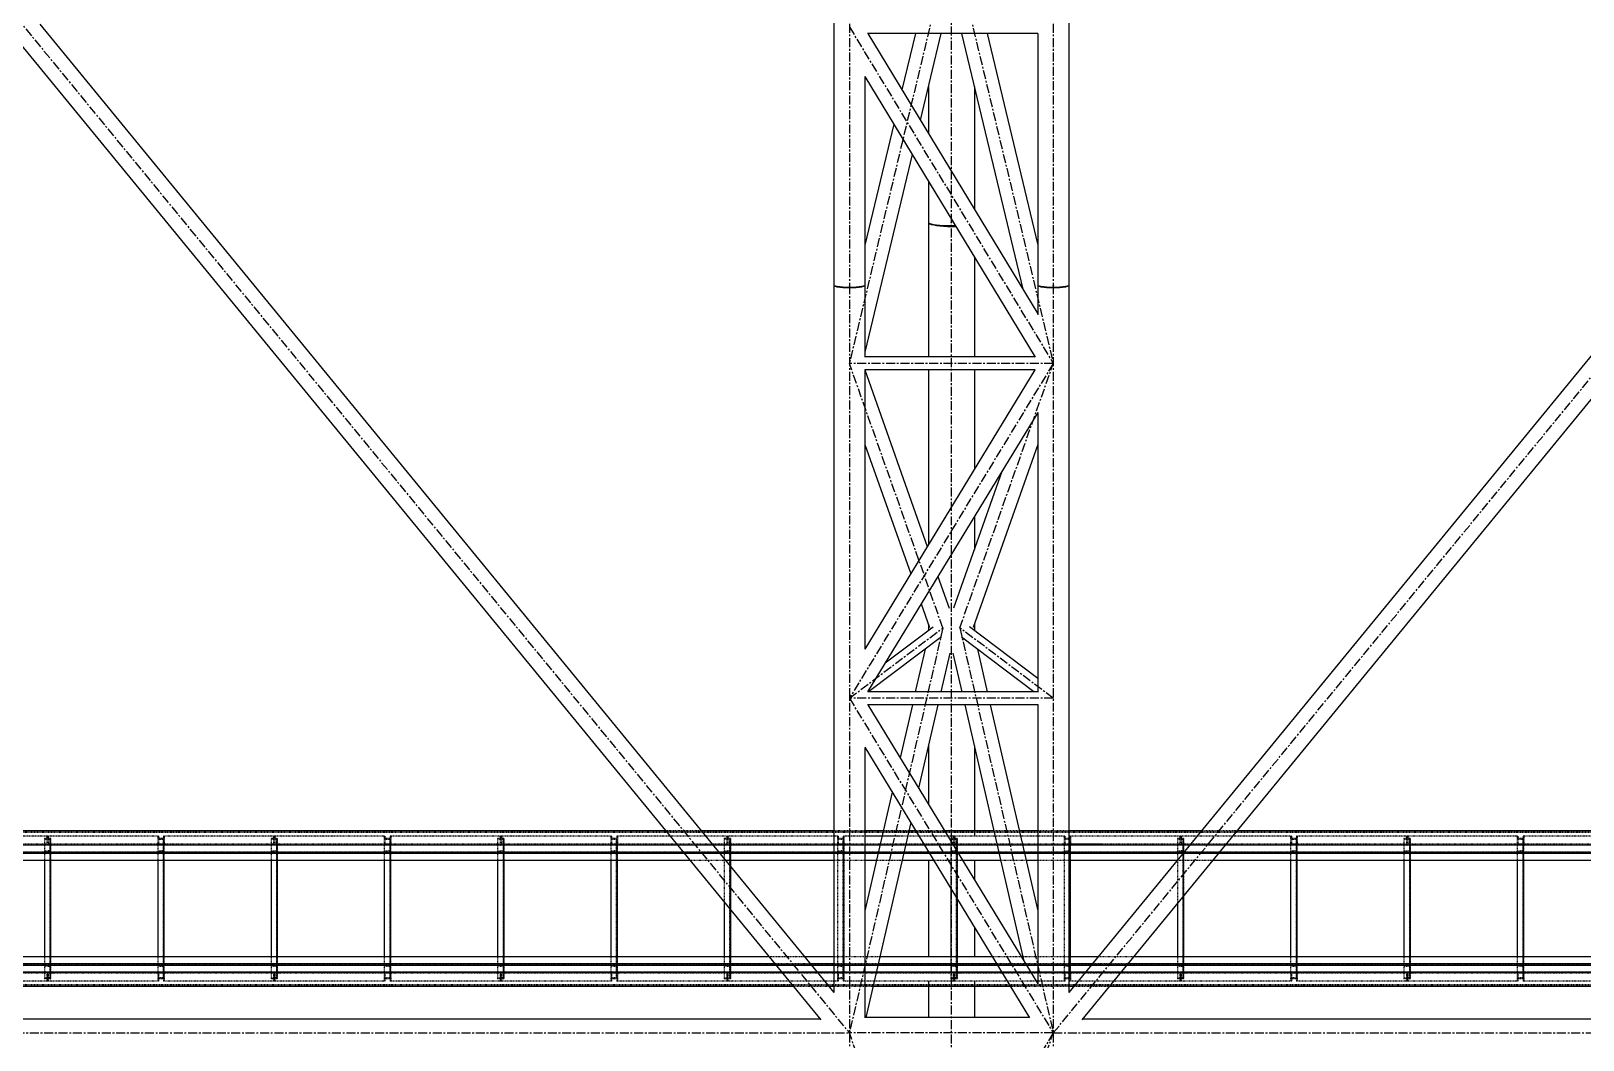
# Model space of a CAD drawing. Header units: millimetres. Extents: x 5143 to 30813, y 232 to 21408.
# Drawn here: x 14363 to 15732, y 4114 to 5005 of the extents above; entities that cross this region are included whole.
import ezdxf

# ---------------------------------------------------------------- set-up
doc = ezdxf.new("R2010")
doc.units = ezdxf.units.MM
doc.header["$LTSCALE"] = 0.25
for name, pattern in [('CENTER', [50.8, 31.75, -6.35, 6.35, -6.35]), ('XKITLINE00', [0]), ('XKITLINE02', [4, 2, -2]), ('XKITLINE03', [6, 3, -1, 1, -1])]:
    doc.linetypes.add(name, pattern=pattern)

msp = doc.modelspace()

# ---------------------------------------------------------------- linework, layer by layer
at = {"color": 8, "linetype": 'CENTER'}
for p, q in [((13625, 5900.3), (15085, 4120.6)), ((15085, 5900.3), (15085, 4780.4)), ((15265, 4120.6), (16725, 5900.3)), ((15265, 5900.3), (15265, 4780.4)), ((15175, 4835.7), (15175, 5727.1)), ((15167.5, 5056.7), (15085, 4711.5)), ((15182.5, 5056.7), (15265, 4711.5)), ((15085, 5008.4), (15265, 4711.5)), ((15175, 3666.9), (15175, 4835.7)), ((15085, 4780.4), (15085, 3598.6)), ((15265, 4780.4), (15265, 3598.6)), ((15167.5, 4478.1), (15085, 4711.5)), ((15265, 4711.5), (15085, 4711.5)), ((15265, 4711.5), (15085, 4416)), ((15182.5, 4478.1), (15265, 4711.5)), ((15167.5, 4478.1), (15085, 4120.6)), ((15085, 4416), (15167.5, 4478.1)), ((15182.5, 4478.1), (15265, 4120.6)), ((15265, 4416), (15182.5, 4478.1)), ((15085, 4416), (15265, 4120.6)), ((15265, 4416), (15085, 4416)), ((13625, 4120.6), (15085, 4120.6)), ((15167.5, 3887.2), (15085, 4120.6)), ((15265, 4120.6), (15085, 3825.1)), ((15265, 4120.6), (15085, 4120.6)), ((15182.5, 3887.2), (15265, 4120.6)), ((15265, 4120.6), (16725, 4120.6))]:
    msp.add_line(p, q, dxfattribs=at)
at = {"color": 8, "linetype": 'XKITLINE00'}
for p, q in [((15071.3, 5854.6), (15071.3, 4780.4)), ((15278.6, 5854.6), (15278.6, 4780.4)), ((14370.4, 5010.9), (15071.3, 4156.4)), ((15251.4, 5002.7), (15101, 5002.7)), ((15101.2, 5002.7), (15251.3, 4755.1)), ((15143.3, 5002.7), (15131.4, 4952.9)), ((15165.8, 5002.7), (15147.6, 4926.2)), ((15184.1, 5002.7), (15238.1, 4776.9)), ((15206.7, 5002.7), (15251.3, 4815.7)), ((15251.3, 5002.7), (15251.3, 4780.4)), ((15979.2, 5010.4), (15278.6, 4156.4)), ((14353.2, 4993.4), (15059.8, 4132.1)), ((15995, 4991.2), (15290.3, 4132.2)), ((15098.6, 4964.8), (15098.6, 4780.4)), ((15098.6, 4964.8), (15248.9, 4717)), ((15154.7, 4956), (15154.7, 4914.5)), ((15195.3, 4956), (15195.3, 4847.5)), ((15124.2, 4922.6), (15098.6, 4815.7)), ((15140.4, 4896), (15098.6, 4721.5)), ((15154.7, 4872.4), (15154.7, 4835.7)), ((15154.7, 4835.7), (15155, 4835.2)), ((15154.7, 4835.7), (15155, 4835.1)), ((15154.7, 4835.7), (15154.7, 4717.2)), ((15155.9, 4834.7), (15155, 4835.2)), ((15155.9, 4834.4), (15155, 4835.1)), ((15157.4, 4834.3), (15155.9, 4834.7)), ((15157.4, 4833.9), (15155.9, 4834.4)), ((15159.4, 4833.9), (15157.4, 4834.3)), ((15159.4, 4833.4), (15157.4, 4833.9)), ((15158.4, 4834), (15157.9, 4834.2)), ((15160.3, 4833.5), (15158.4, 4834)), ((15161.9, 4833.5), (15159.4, 4833.9)), ((15161.9, 4832.9), (15159.4, 4833.4)), ((15162.7, 4833.1), (15160.3, 4833.5)), ((15164.8, 4833.2), (15161.9, 4833.5)), ((15164.8, 4832.6), (15161.9, 4832.9)), ((15165.4, 4832.7), (15162.7, 4833.1)), ((15168.1, 4833), (15164.8, 4833.2)), ((15168.1, 4832.3), (15164.8, 4832.6)), ((15168.5, 4832.5), (15165.4, 4832.7)), ((15171.5, 4832.9), (15168.1, 4833)), ((15171.5, 4832.1), (15168.1, 4832.3)), ((15171.7, 4832.3), (15168.5, 4832.5)), ((15175, 4832.9), (15171.5, 4832.9)), ((15175, 4832.1), (15171.5, 4832.1)), ((15175, 4832.3), (15171.7, 4832.3)), ((15178.5, 4832.9), (15175, 4832.9)), ((15178.3, 4832.3), (15175, 4832.3)), ((15178.5, 4832.1), (15175, 4832.1)), ((15178.9, 4832.4), (15178.3, 4832.3)), ((15178.6, 4832.9), (15178.5, 4832.9)), ((15179.1, 4832.2), (15178.5, 4832.1)), ((15195.3, 4805.4), (15195.3, 4717.2)), ((15071.3, 4780.4), (15071.7, 4780)), ((15071.3, 4780.4), (15071.3, 4156.2)), ((15071.3, 4780.4), (15071.7, 4779.9)), ((15072.7, 4779.6), (15071.7, 4780)), ((15072.7, 4779.4), (15071.7, 4779.9)), ((15074.3, 4779.3), (15072.7, 4779.6)), ((15074.3, 4778.9), (15072.7, 4779.4)), ((15073.2, 4779.4), (15073, 4779.6)), ((15074.8, 4779), (15073.2, 4779.4)), ((15076.5, 4779), (15074.3, 4779.3)), ((15076.5, 4778.5), (15074.3, 4778.9)), ((15076.9, 4778.6), (15074.8, 4779)), ((15079.1, 4778.7), (15076.5, 4779)), ((15079.1, 4778.2), (15076.5, 4778.5)), ((15079.3, 4778.3), (15076.9, 4778.6)), ((15082, 4778.6), (15079.1, 4778.7)), ((15082, 4778.1), (15079.1, 4778.2)), ((15082.1, 4778.2), (15079.3, 4778.3)), ((15085, 4778.5), (15082, 4778.6)), ((15085, 4778), (15082, 4778.1)), ((15085, 4778.1), (15082.1, 4778.2)), ((15088, 4778.6), (15085, 4778.5)), ((15087.9, 4778.2), (15085, 4778.1)), ((15088, 4778.1), (15085, 4778)), ((15090.7, 4778.3), (15087.9, 4778.2)), ((15090.9, 4778.7), (15088, 4778.6)), ((15090.9, 4778.2), (15088, 4778.1)), ((15093.1, 4778.6), (15090.7, 4778.3)), ((15093.5, 4779), (15090.9, 4778.7)), ((15093.5, 4778.5), (15090.9, 4778.2)), ((15095.2, 4779), (15093.1, 4778.6)), ((15095.7, 4779.3), (15093.5, 4779)), ((15095.7, 4778.9), (15093.5, 4778.5)), ((15096.8, 4779.4), (15095.2, 4779)), ((15097.3, 4779.6), (15095.7, 4779.3)), ((15097.3, 4779.4), (15095.7, 4778.9)), ((15097, 4779.6), (15096.8, 4779.4)), ((15098.3, 4780), (15097.3, 4779.6)), ((15098.3, 4779.9), (15097.3, 4779.4)), ((15098.6, 4780.4), (15098.3, 4780)), ((15098.6, 4780.4), (15098.3, 4779.9)), ((15098.6, 4780.4), (15098.6, 4717)), ((15251.3, 4780.4), (15251.7, 4780)), ((15251.3, 4780.4), (15251.3, 4754.5)), ((15251.3, 4780.4), (15251.7, 4779.9)), ((15252.7, 4779.6), (15251.7, 4780)), ((15252.7, 4779.4), (15251.7, 4779.9)), ((15254.3, 4779.3), (15252.7, 4779.6)), ((15254.3, 4778.9), (15252.7, 4779.4)), ((15253.2, 4779.4), (15253, 4779.6)), ((15254.8, 4779), (15253.2, 4779.4)), ((15256.5, 4779), (15254.3, 4779.3)), ((15256.5, 4778.5), (15254.3, 4778.9)), ((15256.9, 4778.6), (15254.8, 4779)), ((15259.1, 4778.7), (15256.5, 4779)), ((15259.1, 4778.3), (15256.5, 4778.5)), ((15259.3, 4778.4), (15256.9, 4778.6)), ((15262, 4778.6), (15259.1, 4778.7)), ((15262, 4778.1), (15259.1, 4778.3)), ((15262.1, 4778.2), (15259.3, 4778.4)), ((15265, 4778.6), (15262, 4778.6)), ((15265, 4778), (15262, 4778.1)), ((15265, 4778.1), (15262.1, 4778.2)), ((15268, 4778.6), (15265, 4778.6)), ((15267.9, 4778.2), (15265, 4778.1)), ((15268, 4778.1), (15265, 4778)), ((15270.7, 4778.4), (15267.9, 4778.2)), ((15270.9, 4778.7), (15268, 4778.6)), ((15270.9, 4778.3), (15268, 4778.1)), ((15273.1, 4778.6), (15270.7, 4778.4)), ((15273.5, 4779), (15270.9, 4778.7)), ((15273.5, 4778.5), (15270.9, 4778.3)), ((15275.2, 4779), (15273.1, 4778.6)), ((15275.7, 4779.3), (15273.5, 4779)), ((15275.7, 4778.9), (15273.5, 4778.5)), ((15276.8, 4779.4), (15275.2, 4779)), ((15277.3, 4779.6), (15275.7, 4779.3)), ((15277.3, 4779.4), (15275.7, 4778.9)), ((15277, 4779.6), (15276.8, 4779.4)), ((15278.3, 4780), (15277.3, 4779.6)), ((15278.3, 4779.9), (15277.3, 4779.4)), ((15278.6, 4780.4), (15278.3, 4780)), ((15278.6, 4780.4), (15278.3, 4779.9)), ((15278.6, 4780.4), (15278.6, 4156.2)), ((15248.8, 4717.2), (15098.6, 4717.2)), ((15249, 4705.8), (15098.5, 4705.8)), ((15098.6, 4705.8), (15098.6, 4459.4)), ((15248.8, 4705.8), (15098.6, 4459.4)), ((15098.6, 4705.7), (15153.8, 4549.8)), ((15154.7, 4705.8), (15154.7, 4551.4)), ((15195.3, 4705.8), (15195.3, 4618)), ((15251.3, 4668.1), (15101.1, 4421.6)), ((15251.3, 4668.1), (15251.3, 4421.5)), ((15098.6, 4640), (15139.1, 4525.7)), ((15251.3, 4640), (15194.2, 4478.4)), ((15219.7, 4616.1), (15177, 4495.5)), ((15195.3, 4576.1), (15195.3, 4547.2)), ((15163.1, 4523.3), (15173, 4495.5)), ((15148.4, 4499.2), (15155.8, 4478.5)), ((15154.7, 4481.5), (15154.7, 4475.6)), ((15195.3, 4481.5), (15195.3, 4475.6)), ((15166.4, 4470.2), (15102, 4421.7)), ((15159, 4478.8), (15116.6, 4446.9)), ((15247.9, 4421.7), (15183.9, 4470)), ((15251.3, 4433.4), (15190.9, 4478.9)), ((15151.9, 4459.3), (15143.2, 4421.7)), ((15173.6, 4455.7), (15165.7, 4421.7)), ((15176.4, 4455.8), (15184.3, 4421.7)), ((15198.1, 4459.3), (15206.7, 4421.7)), ((15251.3, 4421.7), (15101.2, 4421.7)), ((15251.5, 4410.3), (15101, 4410.3)), ((15101.2, 4410.3), (15251.3, 4164)), ((15140.6, 4410.3), (15129.8, 4363.4)), ((15163.1, 4410.3), (15146.1, 4336.7)), ((15186.9, 4410.3), (15239.1, 4184)), ((15209.4, 4410.3), (15251.3, 4228.4)), ((15251.3, 4410.3), (15251.3, 4163.9)), ((15098.6, 4372.7), (15244.1, 4133.9)), ((15098.6, 4372.6), (15098.6, 4134)), ((15154.7, 4374), (15154.7, 4322.6)), ((15195.3, 4374), (15195.3, 4294.3)), ((15122.8, 4333), (15098.6, 4228.4)), ((15139.1, 4306.3), (15099.4, 4134.2)), ((15154.7, 4280.5), (15154.7, 4280.3)), ((15195.3, 4280.5), (15195.3, 4280.3)), ((15154.7, 4272.8), (15154.7, 4187.8)), ((15195.3, 4272.8), (15195.3, 4255.9)), ((15195.3, 4214), (15195.3, 4187.8)), ((15154.7, 4180.3), (15154.7, 4180)), ((15195.3, 4180.3), (15195.3, 4180)), ((15154.7, 4166.3), (15154.7, 4134.2)), ((15195.3, 4166.3), (15195.3, 4134.2)), ((15059.2, 4132.7), (13650.7, 4132.7)), ((15243.9, 4134.2), (15098.6, 4134.2)), ((16699.2, 4132.7), (15290.7, 4132.7))]:
    msp.add_line(p, q, dxfattribs=at)
at = {"color": 3, "linetype": 'XKITLINE02'}
for p, q in [((17635, 4298.1), (13535, 4298.1)), ((17635, 4297.6), (13535, 4297.6)), ((14377.2, 4294.3), (14279.6, 4294.3)), ((14374.5, 4292.3), (14374.5, 4168.3)), ((14374.5, 4292.3), (14374.5, 4272.8)), ((14380, 4292.3), (14374.5, 4292.3)), ((14374.5, 4292.3), (14374.5, 4291.6)), ((14380, 4292.3), (14374.5, 4292.3)), ((14379.3, 4291.2), (14374.5, 4291.6)), ((14376.7, 4294.3), (14376.7, 4287.1)), ((14377.2, 4294.3), (14377.2, 4286.3)), ((14475.1, 4294.3), (14377.2, 4294.3)), ((14377.2, 4294.3), (14377.2, 4286.3)), ((14377.8, 4294.3), (14377.8, 4287.1)), ((14379.3, 4292.3), (14379.3, 4168.3)), ((14379.3, 4291.2), (14379.3, 4281.3)), ((14380, 4292.3), (14380, 4168.3)), ((14380, 4292.3), (14380, 4272.8)), ((14380, 4292.3), (14380, 4280.3)), ((14474.5, 4294.3), (14474.5, 4286.3)), ((14474.5, 4292.3), (14474.5, 4168.3)), ((14474.5, 4292.3), (14474.5, 4272.8)), ((14480, 4292.3), (14474.5, 4292.3)), ((14474.5, 4292.3), (14474.5, 4291.6)), ((14480, 4292.3), (14474.5, 4292.3)), ((14479.3, 4291.2), (14474.5, 4291.6)), ((14475.1, 4294.3), (14475.1, 4287.1)), ((14479.3, 4292.3), (14479.3, 4168.3)), ((14479.3, 4291.2), (14479.3, 4281.3)), ((14577.2, 4294.3), (14479.6, 4294.3)), ((14479.6, 4294.3), (14479.6, 4287.1)), ((14480, 4292.3), (14480, 4168.3)), ((14480, 4292.3), (14480, 4272.8)), ((14480, 4292.3), (14480, 4280.3)), ((14480.2, 4294.3), (14480.2, 4286.3)), ((14574.5, 4292.3), (14574.5, 4168.3)), ((14574.5, 4292.3), (14574.5, 4272.8)), ((14580, 4292.3), (14574.5, 4292.3)), ((14574.5, 4292.3), (14574.5, 4291.6)), ((14580, 4292.3), (14574.5, 4292.3)), ((14579.3, 4291.2), (14574.5, 4291.6)), ((14576.7, 4294.3), (14576.7, 4287.1)), ((14675.1, 4294.3), (14577.2, 4294.3)), ((14577.2, 4294.3), (14577.2, 4286.3)), ((14577.2, 4294.3), (14577.2, 4286.3)), ((14577.8, 4294.3), (14577.8, 4287.1)), ((14579.3, 4292.3), (14579.3, 4168.3)), ((14579.3, 4291.2), (14579.3, 4281.3)), ((14580, 4292.3), (14580, 4168.3)), ((14580, 4292.3), (14580, 4272.8)), ((14580, 4292.3), (14580, 4280.3)), ((14674.5, 4294.3), (14674.5, 4286.3)), ((14674.5, 4292.3), (14674.5, 4168.3)), ((14674.5, 4292.3), (14674.5, 4272.8)), ((14680, 4292.3), (14674.5, 4292.3)), ((14674.5, 4292.3), (14674.5, 4291.6)), ((14680, 4292.3), (14674.5, 4292.3)), ((14679.3, 4291.2), (14674.5, 4291.6)), ((14675.1, 4294.3), (14675.1, 4287.1)), ((14679.3, 4292.3), (14679.3, 4168.3)), ((14679.3, 4291.2), (14679.3, 4281.3)), ((14777.2, 4294.3), (14679.6, 4294.3)), ((14679.6, 4294.3), (14679.6, 4287.1)), ((14680, 4292.3), (14680, 4168.3)), ((14680, 4292.3), (14680, 4272.8)), ((14680, 4292.3), (14680, 4280.3)), ((14680.2, 4294.3), (14680.2, 4286.3)), ((14774.5, 4292.3), (14774.5, 4168.3)), ((14774.5, 4292.3), (14774.5, 4272.8)), ((14780, 4292.3), (14774.5, 4292.3)), ((14774.5, 4292.3), (14774.5, 4291.6)), ((14780, 4292.3), (14774.5, 4292.3)), ((14779.3, 4291.2), (14774.5, 4291.6)), ((14776.7, 4294.3), (14776.7, 4287.1)), ((14875.1, 4294.3), (14777.2, 4294.3)), ((14777.2, 4294.3), (14777.2, 4286.3)), ((14777.2, 4294.3), (14777.2, 4286.3)), ((14777.8, 4294.3), (14777.8, 4287.1)), ((14779.3, 4292.3), (14779.3, 4168.3)), ((14779.3, 4291.2), (14779.3, 4281.3)), ((14780, 4292.3), (14780, 4168.3)), ((14780, 4292.3), (14780, 4272.8)), ((14780, 4292.3), (14780, 4280.3)), ((14874.5, 4294.3), (14874.5, 4286.3)), ((14874.5, 4292.3), (14874.5, 4168.3)), ((14874.5, 4292.3), (14874.5, 4272.8)), ((14880, 4292.3), (14874.5, 4292.3)), ((14874.5, 4292.3), (14874.5, 4291.6)), ((14880, 4292.3), (14874.5, 4292.3)), ((14879.3, 4291.2), (14874.5, 4291.6)), ((14875.1, 4294.3), (14875.1, 4287.1)), ((14879.3, 4292.3), (14879.3, 4168.3)), ((14879.3, 4291.2), (14879.3, 4281.3)), ((14958.2, 4294.3), (14879.6, 4294.3)), ((14879.6, 4294.3), (14879.6, 4287.1)), ((14880, 4292.3), (14880, 4168.3)), ((14880, 4292.3), (14880, 4272.8)), ((14880, 4292.3), (14880, 4280.3)), ((14880.2, 4294.3), (14880.2, 4286.3)), ((14954.4, 4299), (14922.9, 4299)), ((14977.2, 4294.3), (14958.2, 4294.3)), ((14974.5, 4292.3), (14974.5, 4291.6)), ((14980, 4292.3), (14974.5, 4292.3)), ((14974.5, 4292.3), (14974.5, 4168.3)), ((14974.5, 4292.3), (14974.5, 4236.1)), ((14980, 4292.3), (14974.5, 4292.3)), ((14979.3, 4291.2), (14974.5, 4291.6)), ((14976.7, 4294.3), (14976.7, 4287.1)), ((15075.1, 4294.3), (14977.2, 4294.3)), ((14977.2, 4294.3), (14977.2, 4286.3)), ((14977.2, 4294.3), (14977.2, 4286.3)), ((14977.8, 4294.3), (14977.8, 4287.1)), ((14979.3, 4292.3), (14979.3, 4168.3)), ((14979.3, 4291.2), (14979.3, 4281.3)), ((14980, 4292.3), (14980, 4280.3)), ((14980, 4292.3), (14980, 4168.3)), ((14980, 4292.3), (14980, 4272.8)), ((15098.6, 4299), (15071.3, 4299)), ((15074.5, 4294.3), (15074.5, 4286.3)), ((15074.5, 4292.3), (15074.5, 4291.6)), ((15080, 4292.3), (15074.5, 4292.3)), ((15074.5, 4292.3), (15074.5, 4168.3)), ((15080, 4292.3), (15074.5, 4292.3)), ((15079.3, 4291.2), (15074.5, 4291.6)), ((15075.1, 4294.3), (15075.1, 4287.1)), ((15079.3, 4292.3), (15079.3, 4168.3)), ((15079.3, 4291.2), (15079.3, 4281.3)), ((15129.8, 4294.3), (15079.6, 4294.3)), ((15079.6, 4294.3), (15079.6, 4287.1)), ((15080, 4292.3), (15080, 4280.3)), ((15080, 4292.3), (15080, 4168.3)), ((15080.2, 4294.3), (15080.2, 4286.3)), ((15177.2, 4294.3), (15098.6, 4294.3)), ((15137.4, 4299), (15114.9, 4299)), ((15169.1, 4299), (15143.5, 4299)), ((15174.5, 4292.3), (15174.5, 4291.6)), ((15180, 4292.3), (15174.5, 4292.3)), ((15174.5, 4292.3), (15174.5, 4168.3)), ((15174.5, 4292.3), (15174.5, 4248.2)), ((15180, 4292.3), (15174.5, 4292.3)), ((15179.3, 4291.2), (15174.5, 4291.6)), ((15176.7, 4294.3), (15176.7, 4287.1)), ((15275.1, 4294.3), (15177.2, 4294.3)), ((15177.2, 4294.3), (15177.2, 4286.3)), ((15177.2, 4294.3), (15177.2, 4286.3)), ((15177.8, 4294.3), (15177.8, 4287.1)), ((15179.3, 4292.3), (15179.3, 4168.3)), ((15179.3, 4291.2), (15179.3, 4281.3)), ((15180, 4292.3), (15180, 4280.3)), ((15180, 4292.3), (15180, 4168.3)), ((15180, 4292.3), (15180, 4239.1)), ((15235.1, 4299), (15212.6, 4299)), ((15278.6, 4299), (15251.3, 4299)), ((15274.5, 4294.3), (15274.5, 4286.3)), ((15274.5, 4292.3), (15274.5, 4168.3)), ((15280, 4292.3), (15274.5, 4292.3)), ((15274.5, 4292.3), (15274.5, 4291.6)), ((15280, 4292.3), (15274.5, 4292.3)), ((15279.3, 4291.2), (15274.5, 4291.6)), ((15275.1, 4294.3), (15275.1, 4287.1)), ((15279.3, 4292.3), (15279.3, 4168.3)), ((15279.3, 4291.2), (15279.3, 4281.3)), ((15377.2, 4294.3), (15279.6, 4294.3)), ((15279.6, 4294.3), (15279.6, 4287.1)), ((15280, 4292.3), (15280, 4168.3)), ((15280, 4292.3), (15280, 4272.8)), ((15280, 4292.3), (15280, 4280.3)), ((15280.2, 4294.3), (15280.2, 4286.3)), ((15374.5, 4292.3), (15374.5, 4168.3)), ((15374.5, 4292.3), (15374.5, 4234.8)), ((15380, 4292.3), (15374.5, 4292.3)), ((15374.5, 4292.3), (15374.5, 4291.6)), ((15380, 4292.3), (15374.5, 4292.3)), ((15379.3, 4291.2), (15374.5, 4291.6)), ((15376.7, 4294.3), (15376.7, 4287.1)), ((15391.9, 4294.3), (15377.2, 4294.3)), ((15377.2, 4294.3), (15377.2, 4286.3)), ((15377.2, 4294.3), (15377.2, 4286.3)), ((15377.8, 4294.3), (15377.8, 4287.1)), ((15379.3, 4292.3), (15379.3, 4168.3)), ((15379.3, 4291.2), (15379.3, 4281.3)), ((15380, 4292.3), (15380, 4168.3)), ((15380, 4292.3), (15380, 4241.5)), ((15380, 4292.3), (15380, 4280.3)), ((15475.1, 4294.3), (15391.9, 4294.3)), ((15427.1, 4299), (15395.6, 4299)), ((15474.5, 4294.3), (15474.5, 4286.3)), ((15474.5, 4292.3), (15474.5, 4168.3)), ((15474.5, 4292.3), (15474.5, 4272.8)), ((15480, 4292.3), (15474.5, 4292.3)), ((15474.5, 4292.3), (15474.5, 4291.6)), ((15480, 4292.3), (15474.5, 4292.3)), ((15479.3, 4291.2), (15474.5, 4291.6)), ((15475.1, 4294.3), (15475.1, 4287.1)), ((15479.3, 4292.3), (15479.3, 4168.3)), ((15479.3, 4291.2), (15479.3, 4281.3)), ((15577.2, 4294.3), (15479.6, 4294.3)), ((15479.6, 4294.3), (15479.6, 4287.1)), ((15480, 4292.3), (15480, 4168.3)), ((15480, 4292.3), (15480, 4272.8)), ((15480, 4292.3), (15480, 4280.3)), ((15480.2, 4294.3), (15480.2, 4286.3)), ((15574.5, 4292.3), (15574.5, 4168.3)), ((15574.5, 4292.3), (15574.5, 4272.8)), ((15580, 4292.3), (15574.5, 4292.3)), ((15574.5, 4292.3), (15574.5, 4291.6)), ((15580, 4292.3), (15574.5, 4292.3)), ((15579.3, 4291.2), (15574.5, 4291.6)), ((15576.7, 4294.3), (15576.7, 4287.1)), ((15675.1, 4294.3), (15577.2, 4294.3)), ((15577.2, 4294.3), (15577.2, 4286.3)), ((15577.2, 4294.3), (15577.2, 4286.3)), ((15577.8, 4294.3), (15577.8, 4287.1)), ((15579.3, 4292.3), (15579.3, 4168.3)), ((15579.3, 4291.2), (15579.3, 4281.3)), ((15580, 4292.3), (15580, 4168.3)), ((15580, 4292.3), (15580, 4272.8)), ((15580, 4292.3), (15580, 4280.3)), ((15674.5, 4294.3), (15674.5, 4286.3)), ((15674.5, 4292.3), (15674.5, 4168.3)), ((15674.5, 4292.3), (15674.5, 4272.8)), ((15680, 4292.3), (15674.5, 4292.3)), ((15674.5, 4292.3), (15674.5, 4291.6)), ((15680, 4292.3), (15674.5, 4292.3)), ((15679.3, 4291.2), (15674.5, 4291.6)), ((15675.1, 4294.3), (15675.1, 4287.1)), ((15679.3, 4292.3), (15679.3, 4168.3)), ((15679.3, 4291.2), (15679.3, 4281.3)), ((15777.2, 4294.3), (15679.6, 4294.3)), ((15679.6, 4294.3), (15679.6, 4287.1)), ((15680, 4292.3), (15680, 4168.3)), ((15680, 4292.3), (15680, 4272.8)), ((15680, 4292.3), (15680, 4280.3)), ((15680.2, 4294.3), (15680.2, 4286.3)), ((17635, 4280.3), (13535, 4280.3)), ((17635, 4280.3), (13535, 4280.3)), ((17635, 4279.8), (13535, 4279.8)), ((17635, 4279.4), (13535, 4279.4)), ((17635, 4279), (13535, 4279)), ((14376.7, 4287.1), (14274.3, 4287.1)), ((14377.2, 4286.3), (14274.3, 4286.3)), ((14371.4, 4287.1), (14371.4, 4286.3)), ((14379.3, 4281.3), (14374.5, 4281)), ((14374.5, 4281), (14374.5, 4280.3)), ((14380, 4280.3), (14374.5, 4280.3)), ((14480.3, 4286.3), (14377.2, 4286.3)), ((14380, 4286.3), (14377.2, 4286.3)), ((14480.3, 4287.1), (14377.8, 4287.1)), ((14383, 4287.1), (14383, 4286.3)), ((14576.7, 4287.1), (14474.3, 4287.1)), ((14480.2, 4287.1), (14474.3, 4287.1)), ((14474.3, 4287.1), (14474.3, 4286.3)), ((14577.2, 4286.3), (14474.3, 4286.3)), ((14479.3, 4281.3), (14474.5, 4281)), ((14474.5, 4281), (14474.5, 4280.3)), ((14480, 4280.3), (14474.5, 4280.3)), ((14480.3, 4287.1), (14480.3, 4286.3)), ((14571.4, 4287.1), (14571.4, 4286.3)), ((14579.3, 4281.3), (14574.5, 4281)), ((14574.5, 4281), (14574.5, 4280.3)), ((14580, 4280.3), (14574.5, 4280.3)), ((14680.3, 4286.3), (14577.2, 4286.3)), ((14580, 4286.3), (14577.2, 4286.3)), ((14680.3, 4287.1), (14577.8, 4287.1)), ((14583, 4287.1), (14583, 4286.3)), ((14776.7, 4287.1), (14674.3, 4287.1)), ((14680.2, 4287.1), (14674.3, 4287.1)), ((14674.3, 4287.1), (14674.3, 4286.3)), ((14777.2, 4286.3), (14674.3, 4286.3)), ((14679.3, 4281.3), (14674.5, 4281)), ((14674.5, 4281), (14674.5, 4280.3)), ((14680, 4280.3), (14674.5, 4280.3)), ((14680.3, 4287.1), (14680.3, 4286.3)), ((14771.4, 4287.1), (14771.4, 4286.3)), ((14779.3, 4281.3), (14774.5, 4281)), ((14774.5, 4281), (14774.5, 4280.3)), ((14780, 4280.3), (14774.5, 4280.3)), ((14880.3, 4286.3), (14777.2, 4286.3)), ((14780, 4286.3), (14777.2, 4286.3)), ((14880.3, 4287.1), (14777.8, 4287.1)), ((14783, 4287.1), (14783, 4286.3)), ((14964.2, 4287.1), (14874.3, 4287.1)), ((14874.3, 4287.1), (14874.3, 4286.3)), ((14964.8, 4286.3), (14874.3, 4286.3)), ((14879.3, 4281.3), (14874.5, 4281)), ((14874.5, 4281), (14874.5, 4280.3)), ((14880, 4280.3), (14874.5, 4280.3)), ((14880.3, 4287.1), (14880.3, 4286.3)), ((14970.8, 4279), (14939.3, 4279)), ((14976.7, 4287.1), (14964.2, 4287.1)), ((14977.2, 4286.3), (14964.6, 4286.3)), ((14971.4, 4287.1), (14971.4, 4286.3)), ((14979.3, 4281.3), (14974.5, 4281)), ((14974.5, 4281), (14974.5, 4280.3)), ((14980, 4280.3), (14974.5, 4280.3)), ((15080.3, 4286.3), (14977.2, 4286.3)), ((15074.3, 4286.3), (14977.2, 4286.3)), ((15080.3, 4287.1), (14977.8, 4287.1)), ((14983, 4287.1), (14983, 4286.3)), ((15098.6, 4279), (15071.3, 4279)), ((15130.9, 4287.1), (15074.3, 4287.1)), ((15074.3, 4287.1), (15074.3, 4286.3)), ((15134.5, 4286.3), (15074.3, 4286.3)), ((15079.3, 4281.3), (15074.5, 4281)), ((15074.5, 4281), (15074.5, 4280.3)), ((15080, 4280.3), (15074.5, 4280.3)), ((15080.3, 4287.1), (15080.3, 4286.3)), ((15132.8, 4279), (15110.3, 4279)), ((15176.7, 4287.1), (15129.6, 4287.1)), ((15177.2, 4286.3), (15130.9, 4286.3)), ((15181.3, 4279), (15155.7, 4279)), ((15171.4, 4287.1), (15171.4, 4286.3)), ((15179.3, 4281.3), (15174.5, 4281)), ((15174.5, 4281), (15174.5, 4280.3)), ((15180, 4280.3), (15174.5, 4280.3)), ((15280.3, 4286.3), (15177.2, 4286.3)), ((15273.5, 4286.3), (15177.2, 4286.3)), ((15280.3, 4287.1), (15177.8, 4287.1)), ((15183, 4287.1), (15183, 4286.3)), ((15239.7, 4279), (15217.2, 4279)), ((15278.6, 4279), (15251.3, 4279)), ((15308.4, 4287.1), (15274.3, 4287.1)), ((15274.3, 4287.1), (15274.3, 4286.3)), ((15377.2, 4286.3), (15274.3, 4286.3)), ((15279.3, 4281.3), (15274.5, 4281)), ((15274.5, 4281), (15274.5, 4280.3)), ((15280, 4280.3), (15274.5, 4280.3)), ((15376.7, 4287.1), (15278.6, 4287.1)), ((15280.3, 4287.1), (15280.3, 4286.3)), ((15371.4, 4287.1), (15371.4, 4286.3)), ((15379.3, 4281.3), (15374.5, 4281)), ((15374.5, 4281), (15374.5, 4280.3)), ((15380, 4280.3), (15374.5, 4280.3)), ((15480.3, 4286.3), (15377.2, 4286.3)), ((15385.4, 4286.3), (15377.2, 4286.3)), ((15386, 4287.1), (15377.8, 4287.1)), ((15410.7, 4279), (15379.2, 4279)), ((15383, 4287.1), (15383, 4286.3)), ((15480.3, 4287.1), (15386, 4287.1)), ((15576.7, 4287.1), (15474.3, 4287.1)), ((15480.2, 4287.1), (15474.3, 4287.1)), ((15474.3, 4287.1), (15474.3, 4286.3)), ((15577.2, 4286.3), (15474.3, 4286.3)), ((15479.3, 4281.3), (15474.5, 4281)), ((15474.5, 4281), (15474.5, 4280.3)), ((15480, 4280.3), (15474.5, 4280.3)), ((15480.3, 4287.1), (15480.3, 4286.3)), ((15571.4, 4287.1), (15571.4, 4286.3)), ((15579.3, 4281.3), (15574.5, 4281)), ((15574.5, 4281), (15574.5, 4280.3)), ((15580, 4280.3), (15574.5, 4280.3)), ((15680.3, 4286.3), (15577.2, 4286.3)), ((15580, 4286.3), (15577.2, 4286.3)), ((15680.3, 4287.1), (15577.8, 4287.1)), ((15583, 4287.1), (15583, 4286.3)), ((15776.7, 4287.1), (15674.3, 4287.1)), ((15680.2, 4287.1), (15674.3, 4287.1)), ((15674.3, 4287.1), (15674.3, 4286.3)), ((15777.2, 4286.3), (15674.3, 4286.3)), ((15679.3, 4281.3), (15674.5, 4281)), ((15674.5, 4281), (15674.5, 4280.3)), ((15680, 4280.3), (15674.5, 4280.3)), ((15680.3, 4287.1), (15680.3, 4286.3)), ((14975.9, 4272.8), (14944.4, 4272.8)), ((14980, 4267.8), (14980, 4229.4)), ((15098.6, 4272.8), (15071.3, 4272.8)), ((15131.4, 4272.8), (15108.9, 4272.8)), ((15185, 4272.8), (15159.5, 4272.8)), ((15241.1, 4272.8), (15218.6, 4272.8)), ((15278.6, 4272.8), (15251.3, 4272.8)), ((15405.6, 4272.8), (15374.1, 4272.8)), ((17635, 4181.1), (13535, 4181.1)), ((17635, 4180.7), (13535, 4180.7)), ((17635, 4180.3), (13535, 4180.3)), ((17635, 4180.2), (13535, 4180.2)), ((14374.5, 4180.3), (14374.5, 4179.6)), ((14380, 4180.3), (14374.5, 4180.3)), ((14379.3, 4179.2), (14374.5, 4179.6)), ((14379.3, 4179.2), (14379.3, 4169.3)), ((14380, 4180.3), (14380, 4168.3)), ((14474.5, 4180.3), (14474.5, 4179.6)), ((14480, 4180.3), (14474.5, 4180.3)), ((14479.3, 4179.2), (14474.5, 4179.6)), ((14479.3, 4179.2), (14479.3, 4169.3)), ((14480, 4180.3), (14480, 4168.3)), ((14574.5, 4180.3), (14574.5, 4179.6)), ((14580, 4180.3), (14574.5, 4180.3)), ((14579.3, 4179.2), (14574.5, 4179.6)), ((14579.3, 4179.2), (14579.3, 4169.3)), ((14580, 4180.3), (14580, 4168.3)), ((14674.5, 4180.3), (14674.5, 4179.6)), ((14680, 4180.3), (14674.5, 4180.3)), ((14679.3, 4179.2), (14674.5, 4179.6)), ((14679.3, 4179.2), (14679.3, 4169.3)), ((14680, 4180.3), (14680, 4168.3)), ((14774.5, 4180.3), (14774.5, 4179.6)), ((14780, 4180.3), (14774.5, 4180.3)), ((14779.3, 4179.2), (14774.5, 4179.6)), ((14779.3, 4179.2), (14779.3, 4169.3)), ((14780, 4180.3), (14780, 4168.3)), ((14874.5, 4180.3), (14874.5, 4179.6)), ((14880, 4180.3), (14874.5, 4180.3)), ((14879.3, 4179.2), (14874.5, 4179.6)), ((14879.3, 4179.2), (14879.3, 4169.3)), ((14880, 4180.3), (14880, 4168.3)), ((14974.5, 4180.3), (14974.5, 4179.6)), ((14980, 4180.3), (14974.5, 4180.3)), ((14979.3, 4179.2), (14974.5, 4179.6)), ((14979.3, 4179.2), (14979.3, 4169.3)), ((14980, 4180.3), (14980, 4168.3)), ((15045.6, 4187.8), (15014.1, 4187.8)), ((15050.7, 4181.6), (15019.2, 4181.6)), ((15111.7, 4187.8), (15071.3, 4187.8)), ((15110.3, 4181.6), (15071.3, 4181.6)), ((15074.5, 4180.3), (15074.5, 4179.6)), ((15080, 4180.3), (15074.5, 4180.3)), ((15079.3, 4179.2), (15074.5, 4179.6)), ((15079.3, 4179.2), (15079.3, 4169.3)), ((15080, 4180.3), (15080, 4168.3)), ((15174.5, 4180.3), (15174.5, 4179.6)), ((15180, 4180.3), (15174.5, 4180.3)), ((15179.3, 4179.2), (15174.5, 4179.6)), ((15179.3, 4179.2), (15179.3, 4169.3)), ((15180, 4180.3), (15180, 4168.3)), ((15236.8, 4187.8), (15211.3, 4187.8)), ((15278.6, 4181.6), (15215.1, 4181.6)), ((15278.6, 4187.8), (15238.3, 4187.8)), ((15274.5, 4180.3), (15274.5, 4179.6)), ((15280, 4180.3), (15274.5, 4180.3)), ((15279.3, 4179.2), (15274.5, 4179.6)), ((15279.3, 4179.2), (15279.3, 4169.3)), ((15280, 4180.3), (15280, 4168.3)), ((15330.8, 4181.6), (15299.3, 4181.6)), ((15335.9, 4187.8), (15304.4, 4187.8)), ((15374.5, 4180.3), (15374.5, 4179.6)), ((15380, 4180.3), (15374.5, 4180.3)), ((15379.3, 4179.2), (15374.5, 4179.6)), ((15379.3, 4179.2), (15379.3, 4169.3)), ((15380, 4180.3), (15380, 4168.3)), ((15474.5, 4180.3), (15474.5, 4179.6)), ((15480, 4180.3), (15474.5, 4180.3)), ((15479.3, 4179.2), (15474.5, 4179.6)), ((15479.3, 4179.2), (15479.3, 4169.3)), ((15480, 4180.3), (15480, 4168.3)), ((15574.5, 4180.3), (15574.5, 4179.6)), ((15580, 4180.3), (15574.5, 4180.3)), ((15579.3, 4179.2), (15574.5, 4179.6)), ((15579.3, 4179.2), (15579.3, 4169.3)), ((15580, 4180.3), (15580, 4168.3)), ((15674.5, 4180.3), (15674.5, 4179.6)), ((15680, 4180.3), (15674.5, 4180.3)), ((15679.3, 4179.2), (15674.5, 4179.6)), ((15679.3, 4179.2), (15679.3, 4169.3)), ((15680, 4180.3), (15680, 4168.3)), ((14377.2, 4174.3), (14274.3, 4174.3)), ((14376.7, 4173.5), (14274.3, 4173.5)), ((14377.2, 4166.3), (14279.6, 4166.3)), ((14371.4, 4174.3), (14371.4, 4173.5)), ((14379.3, 4169.3), (14374.5, 4169)), ((14374.5, 4169), (14374.5, 4168.3)), ((14380, 4168.3), (14374.5, 4168.3)), ((14380, 4168.3), (14374.5, 4168.3)), ((14376.7, 4173.5), (14376.7, 4166.3)), ((14377.2, 4174.3), (14377.2, 4166.3)), ((14383, 4174.3), (14377.2, 4174.3)), ((14377.2, 4174.3), (14377.2, 4166.3)), ((14377.8, 4166.3), (14377.2, 4166.3)), ((14475.1, 4166.3), (14377.2, 4166.3)), ((14383, 4173.5), (14377.8, 4173.5)), ((14377.8, 4173.5), (14377.8, 4166.3)), ((14480.3, 4173.5), (14377.8, 4173.5)), ((14480.3, 4174.3), (14380, 4174.3)), ((14383, 4174.3), (14383, 4173.5)), ((14577.2, 4174.3), (14474.3, 4174.3)), ((14474.3, 4174.3), (14474.3, 4173.5)), ((14576.7, 4173.5), (14474.3, 4173.5)), ((14474.5, 4174.3), (14474.5, 4166.3)), ((14479.3, 4169.3), (14474.5, 4169)), ((14474.5, 4169), (14474.5, 4168.3)), ((14480, 4168.3), (14474.5, 4168.3)), ((14480, 4168.3), (14474.5, 4168.3)), ((14475.1, 4173.5), (14475.1, 4166.3)), ((14479.6, 4173.5), (14479.6, 4166.3)), ((14577.2, 4166.3), (14479.6, 4166.3)), ((14480.2, 4174.3), (14480.2, 4166.3)), ((14480.3, 4174.3), (14480.3, 4173.5)), ((14571.4, 4174.3), (14571.4, 4173.5)), ((14579.3, 4169.3), (14574.5, 4169)), ((14574.5, 4169), (14574.5, 4168.3)), ((14580, 4168.3), (14574.5, 4168.3)), ((14580, 4168.3), (14574.5, 4168.3)), ((14576.7, 4173.5), (14576.7, 4166.3)), ((14583, 4174.3), (14577.2, 4174.3)), ((14577.2, 4174.3), (14577.2, 4166.3)), ((14577.2, 4174.3), (14577.2, 4166.3)), ((14577.8, 4166.3), (14577.2, 4166.3)), ((14675.1, 4166.3), (14577.2, 4166.3)), ((14583, 4173.5), (14577.8, 4173.5)), ((14577.8, 4173.5), (14577.8, 4166.3)), ((14680.3, 4173.5), (14577.8, 4173.5)), ((14680.3, 4174.3), (14580, 4174.3)), ((14583, 4174.3), (14583, 4173.5)), ((14777.2, 4174.3), (14674.3, 4174.3)), ((14674.3, 4174.3), (14674.3, 4173.5)), ((14776.7, 4173.5), (14674.3, 4173.5)), ((14674.5, 4174.3), (14674.5, 4166.3)), ((14679.3, 4169.3), (14674.5, 4169)), ((14674.5, 4169), (14674.5, 4168.3)), ((14680, 4168.3), (14674.5, 4168.3)), ((14680, 4168.3), (14674.5, 4168.3)), ((14675.1, 4173.5), (14675.1, 4166.3)), ((14679.6, 4173.5), (14679.6, 4166.3)), ((14777.2, 4166.3), (14679.6, 4166.3)), ((14680.2, 4174.3), (14680.2, 4166.3)), ((14680.3, 4174.3), (14680.3, 4173.5)), ((14771.4, 4174.3), (14771.4, 4173.5)), ((14779.3, 4169.3), (14774.5, 4169)), ((14774.5, 4169), (14774.5, 4168.3)), ((14780, 4168.3), (14774.5, 4168.3)), ((14780, 4168.3), (14774.5, 4168.3)), ((14776.7, 4173.5), (14776.7, 4166.3)), ((14783, 4174.3), (14777.2, 4174.3)), ((14777.2, 4174.3), (14777.2, 4166.3)), ((14777.2, 4174.3), (14777.2, 4166.3)), ((14777.8, 4166.3), (14777.2, 4166.3)), ((14875.1, 4166.3), (14777.2, 4166.3)), ((14783, 4173.5), (14777.8, 4173.5)), ((14777.8, 4173.5), (14777.8, 4166.3)), ((14880.3, 4173.5), (14777.8, 4173.5)), ((14880.3, 4174.3), (14780, 4174.3)), ((14783, 4174.3), (14783, 4173.5)), ((14977.2, 4174.3), (14874.3, 4174.3)), ((14874.3, 4174.3), (14874.3, 4173.5)), ((14976.7, 4173.5), (14874.3, 4173.5)), ((14874.5, 4174.3), (14874.5, 4166.3)), ((14879.3, 4169.3), (14874.5, 4169)), ((14874.5, 4169), (14874.5, 4168.3)), ((14880, 4168.3), (14874.5, 4168.3)), ((14880, 4168.3), (14874.5, 4168.3)), ((14875.1, 4173.5), (14875.1, 4166.3)), ((14879.6, 4173.5), (14879.6, 4166.3)), ((14977.2, 4166.3), (14879.6, 4166.3)), ((14880.2, 4174.3), (14880.2, 4166.3)), ((14880.3, 4174.3), (14880.3, 4173.5)), ((14971.4, 4174.3), (14971.4, 4173.5)), ((14979.3, 4169.3), (14974.5, 4169)), ((14974.5, 4169), (14974.5, 4168.3)), ((14980, 4168.3), (14974.5, 4168.3)), ((14980, 4168.3), (14974.5, 4168.3)), ((14976.7, 4173.5), (14976.7, 4166.3)), ((14983, 4174.3), (14977.2, 4174.3)), ((14977.2, 4174.3), (14977.2, 4166.3)), ((15080.3, 4174.3), (14977.2, 4174.3)), ((14977.2, 4174.3), (14977.2, 4166.3)), ((14977.8, 4166.3), (14977.2, 4166.3)), ((15075.1, 4166.3), (14977.2, 4166.3)), ((14983, 4173.5), (14977.8, 4173.5)), ((14977.8, 4173.5), (14977.8, 4166.3)), ((15080.3, 4173.5), (14977.8, 4173.5)), ((14983, 4174.3), (14983, 4173.5)), ((15177.2, 4174.3), (15074.3, 4174.3)), ((15074.3, 4174.3), (15074.3, 4173.5)), ((15176.7, 4173.5), (15074.3, 4173.5)), ((15074.5, 4174.3), (15074.5, 4166.3)), ((15079.3, 4169.3), (15074.5, 4169)), ((15074.5, 4169), (15074.5, 4168.3)), ((15080, 4168.3), (15074.5, 4168.3)), ((15080, 4168.3), (15074.5, 4168.3)), ((15075.1, 4173.5), (15075.1, 4166.3)), ((15079.6, 4173.5), (15079.6, 4166.3)), ((15177.2, 4166.3), (15079.6, 4166.3)), ((15080.2, 4174.3), (15080.2, 4166.3)), ((15080.3, 4174.3), (15080.3, 4173.5)), ((15171.4, 4174.3), (15171.4, 4173.5)), ((15179.3, 4169.3), (15174.5, 4169)), ((15174.5, 4169), (15174.5, 4168.3)), ((15180, 4168.3), (15174.5, 4168.3)), ((15180, 4168.3), (15174.5, 4168.3)), ((15176.7, 4173.5), (15176.7, 4166.3)), ((15177.2, 4174.3), (15177.2, 4166.3)), ((15183, 4174.3), (15177.2, 4174.3)), ((15177.2, 4174.3), (15177.2, 4166.3)), ((15177.8, 4166.3), (15177.2, 4166.3)), ((15275.1, 4166.3), (15177.2, 4166.3)), ((15183, 4173.5), (15177.8, 4173.5)), ((15177.8, 4173.5), (15177.8, 4166.3)), ((15280.3, 4173.5), (15177.8, 4173.5)), ((15280.3, 4174.3), (15180, 4174.3)), ((15183, 4174.3), (15183, 4173.5)), ((15377.2, 4174.3), (15274.3, 4174.3)), ((15274.3, 4174.3), (15274.3, 4173.5)), ((15376.7, 4173.5), (15274.3, 4173.5)), ((15274.5, 4174.3), (15274.5, 4166.3)), ((15279.3, 4169.3), (15274.5, 4169)), ((15274.5, 4169), (15274.5, 4168.3)), ((15280, 4168.3), (15274.5, 4168.3)), ((15280, 4168.3), (15274.5, 4168.3)), ((15275.1, 4173.5), (15275.1, 4166.3)), ((15279.6, 4173.5), (15279.6, 4166.3)), ((15377.2, 4166.3), (15279.6, 4166.3)), ((15280.2, 4174.3), (15280.2, 4166.3)), ((15280.3, 4174.3), (15280.3, 4173.5)), ((15371.4, 4174.3), (15371.4, 4173.5)), ((15379.3, 4169.3), (15374.5, 4169)), ((15374.5, 4169), (15374.5, 4168.3)), ((15380, 4168.3), (15374.5, 4168.3)), ((15380, 4168.3), (15374.5, 4168.3)), ((15376.7, 4173.5), (15376.7, 4166.3)), ((15383, 4174.3), (15377.2, 4174.3)), ((15377.2, 4174.3), (15377.2, 4166.3)), ((15377.2, 4174.3), (15377.2, 4166.3)), ((15377.8, 4166.3), (15377.2, 4166.3)), ((15475.1, 4166.3), (15377.2, 4166.3)), ((15383, 4173.5), (15377.8, 4173.5)), ((15377.8, 4173.5), (15377.8, 4166.3)), ((15480.3, 4173.5), (15377.8, 4173.5)), ((15480.3, 4174.3), (15380, 4174.3)), ((15383, 4174.3), (15383, 4173.5)), ((15577.2, 4174.3), (15474.3, 4174.3)), ((15474.3, 4174.3), (15474.3, 4173.5)), ((15576.7, 4173.5), (15474.3, 4173.5)), ((15474.5, 4174.3), (15474.5, 4166.3)), ((15479.3, 4169.3), (15474.5, 4169)), ((15474.5, 4169), (15474.5, 4168.3)), ((15480, 4168.3), (15474.5, 4168.3)), ((15480, 4168.3), (15474.5, 4168.3)), ((15475.1, 4173.5), (15475.1, 4166.3)), ((15479.6, 4173.5), (15479.6, 4166.3)), ((15577.2, 4166.3), (15479.6, 4166.3)), ((15480.2, 4174.3), (15480.2, 4166.3)), ((15480.3, 4174.3), (15480.3, 4173.5)), ((15571.4, 4174.3), (15571.4, 4173.5)), ((15579.3, 4169.3), (15574.5, 4169)), ((15574.5, 4169), (15574.5, 4168.3)), ((15580, 4168.3), (15574.5, 4168.3)), ((15580, 4168.3), (15574.5, 4168.3)), ((15576.7, 4173.5), (15576.7, 4166.3)), ((15583, 4174.3), (15577.2, 4174.3)), ((15577.2, 4174.3), (15577.2, 4166.3)), ((15577.2, 4174.3), (15577.2, 4166.3)), ((15577.8, 4166.3), (15577.2, 4166.3)), ((15675.1, 4166.3), (15577.2, 4166.3)), ((15583, 4173.5), (15577.8, 4173.5)), ((15577.8, 4173.5), (15577.8, 4166.3)), ((15680.3, 4173.5), (15577.8, 4173.5)), ((15680.3, 4174.3), (15580, 4174.3)), ((15583, 4174.3), (15583, 4173.5)), ((15777.2, 4174.3), (15674.3, 4174.3)), ((15674.3, 4174.3), (15674.3, 4173.5)), ((15776.7, 4173.5), (15674.3, 4173.5)), ((15674.5, 4174.3), (15674.5, 4166.3)), ((15679.3, 4169.3), (15674.5, 4169)), ((15674.5, 4169), (15674.5, 4168.3)), ((15680, 4168.3), (15674.5, 4168.3)), ((15680, 4168.3), (15674.5, 4168.3)), ((15675.1, 4173.5), (15675.1, 4166.3)), ((15679.6, 4173.5), (15679.6, 4166.3)), ((15777.2, 4166.3), (15679.6, 4166.3)), ((15680.2, 4174.3), (15680.2, 4166.3)), ((15680.3, 4174.3), (15680.3, 4173.5)), ((17635, 4163), (13535, 4163)), ((17635, 4162.4), (13535, 4162.4)), ((15067.1, 4161.6), (15035.6, 4161.6)), ((15105.7, 4161.6), (15071.3, 4161.6)), ((15278.6, 4161.6), (15227.2, 4161.6)), ((15314.4, 4161.6), (15282.9, 4161.6))]:
    msp.add_line(p, q, dxfattribs=at)
at = {"color": 7, "linetype": 'XKITLINE00'}
for p, q in [((14922.9, 4299), (13787.1, 4299)), ((15071.3, 4299), (14954.4, 4299)), ((15114.9, 4299), (15098.6, 4299)), ((15143.5, 4299), (15137.4, 4299)), ((15212.6, 4299), (15169.1, 4299)), ((15251.3, 4299), (15235.1, 4299)), ((15395.6, 4299), (15278.6, 4299)), ((16562.9, 4299), (15427.1, 4299)), ((14939.3, 4279), (13770.7, 4279)), ((15071.3, 4279), (14970.8, 4279)), ((15110.3, 4279), (15098.6, 4279)), ((15155.7, 4279), (15132.8, 4279)), ((15217.2, 4279), (15181.3, 4279)), ((15251.3, 4279), (15239.7, 4279)), ((15379.2, 4279), (15278.6, 4279)), ((16579.3, 4279), (15410.7, 4279)), ((14944.4, 4272.8), (13765.6, 4272.8)), ((14374.5, 4272.8), (14374.5, 4187.8)), ((14380, 4272.8), (14380, 4187.8)), ((14474.5, 4272.8), (14474.5, 4187.8)), ((14480, 4272.8), (14480, 4187.8)), ((14574.5, 4272.8), (14574.5, 4187.8)), ((14580, 4272.8), (14580, 4187.8)), ((14674.5, 4272.8), (14674.5, 4187.8)), ((14680, 4272.8), (14680, 4187.8)), ((14774.5, 4272.8), (14774.5, 4187.8)), ((14780, 4272.8), (14780, 4187.8)), ((14874.5, 4272.8), (14874.5, 4187.8)), ((14880, 4272.8), (14880, 4187.8)), ((15071.3, 4272.8), (14975.9, 4272.8)), ((14980, 4272.8), (14980, 4267.8)), ((15108.9, 4272.8), (15098.6, 4272.8)), ((15159.5, 4272.8), (15131.4, 4272.8)), ((15218.6, 4272.8), (15185, 4272.8)), ((15251.3, 4272.8), (15241.1, 4272.8)), ((15374.1, 4272.8), (15278.6, 4272.8)), ((15280, 4272.8), (15280, 4187.8)), ((16584.4, 4272.8), (15405.6, 4272.8)), ((15474.5, 4272.8), (15474.5, 4187.8)), ((15480, 4272.8), (15480, 4187.8)), ((15574.5, 4272.8), (15574.5, 4187.8)), ((15580, 4272.8), (15580, 4187.8)), ((15674.5, 4272.8), (15674.5, 4187.8)), ((15680, 4272.8), (15680, 4187.8)), ((15174.5, 4248.2), (15174.5, 4187.8)), ((14974.5, 4236.1), (14974.5, 4187.8)), ((15180, 4239.1), (15180, 4187.8)), ((15374.5, 4234.8), (15374.5, 4187.8)), ((15380, 4241.5), (15380, 4187.8)), ((14980, 4229.4), (14980, 4187.8)), ((15019.2, 4181.6), (13690.8, 4181.6)), ((15014.1, 4187.8), (13695.9, 4187.8)), ((15071.3, 4187.8), (15045.6, 4187.8)), ((15071.3, 4181.6), (15050.7, 4181.6)), ((15215.1, 4181.6), (15110.3, 4181.6)), ((15211.3, 4187.8), (15111.7, 4187.8)), ((15238.3, 4187.8), (15236.8, 4187.8)), ((15304.4, 4187.8), (15278.6, 4187.8)), ((15299.3, 4181.6), (15278.6, 4181.6)), ((16659.2, 4181.6), (15330.8, 4181.6)), ((16654.1, 4187.8), (15335.9, 4187.8)), ((15035.6, 4161.6), (13674.4, 4161.6)), ((15071.3, 4161.6), (15067.1, 4161.6)), ((15227.2, 4161.6), (15105.7, 4161.6)), ((15282.9, 4161.6), (15278.6, 4161.6)), ((16675.6, 4161.6), (15314.4, 4161.6))]:
    msp.add_line(p, q, dxfattribs=at)
at = {"color": 1, "linetype": 'XKITLINE03'}
for p, q in [((14380, 4168.3), (14380, 4292.3)), ((14480, 4168.3), (14480, 4292.3)), ((14580, 4168.3), (14580, 4292.3)), ((14680, 4168.3), (14680, 4292.3)), ((14780, 4168.3), (14780, 4292.3)), ((14880, 4168.3), (14880, 4292.3)), ((14980, 4168.3), (14980, 4292.3)), ((15080, 4168.3), (15080, 4292.3)), ((15180, 4168.3), (15180, 4292.3)), ((15280, 4168.3), (15280, 4292.3)), ((15380, 4168.3), (15380, 4292.3)), ((15480, 4168.3), (15480, 4292.3)), ((15580, 4168.3), (15580, 4292.3)), ((15680, 4168.3), (15680, 4292.3)), ((17635, 4286.3), (13535, 4286.3)), ((13535, 4280.3), (17635, 4280.3)), ((14377.2, 4286.3), (14280.2, 4286.3)), ((14474.5, 4286.3), (14377.2, 4286.3)), ((14577.2, 4286.3), (14480.2, 4286.3)), ((14674.5, 4286.3), (14577.2, 4286.3)), ((14777.2, 4286.3), (14680.2, 4286.3)), ((14874.5, 4286.3), (14777.2, 4286.3)), ((14977.2, 4286.3), (14880.2, 4286.3)), ((15074.5, 4286.3), (14977.2, 4286.3)), ((15177.2, 4286.3), (15080.2, 4286.3)), ((15274.5, 4286.3), (15177.2, 4286.3)), ((15377.2, 4286.3), (15280.2, 4286.3)), ((15474.5, 4286.3), (15377.2, 4286.3)), ((15577.2, 4286.3), (15480.2, 4286.3)), ((15674.5, 4286.3), (15577.2, 4286.3)), ((15777.2, 4286.3), (15680.2, 4286.3)), ((17635, 4180.3), (13535, 4180.3)), ((17635, 4174.3), (13535, 4174.3)), ((14280.2, 4174.3), (14377.2, 4174.3)), ((14377.2, 4174.3), (14474.5, 4174.3)), ((14480.2, 4174.3), (14577.2, 4174.3)), ((14577.2, 4174.3), (14674.5, 4174.3)), ((14680.2, 4174.3), (14777.2, 4174.3)), ((14777.2, 4174.3), (14874.5, 4174.3)), ((14880.2, 4174.3), (14977.2, 4174.3)), ((14977.2, 4174.3), (15074.5, 4174.3)), ((15080.2, 4174.3), (15177.2, 4174.3)), ((15177.2, 4174.3), (15274.5, 4174.3)), ((15280.2, 4174.3), (15377.2, 4174.3)), ((15377.2, 4174.3), (15474.5, 4174.3)), ((15480.2, 4174.3), (15577.2, 4174.3)), ((15577.2, 4174.3), (15674.5, 4174.3)), ((15680.2, 4174.3), (15777.2, 4174.3))]:
    msp.add_line(p, q, dxfattribs=at)
at = {"color": 8, "linetype": 'XKITLINE00'}
for centre in [(15175, 4835.7), (15175, 4835.7), (15085, 4780.4), (15085, 4780.4), (15265, 4780.4), (15265, 4780.4), (15085, 4711.5), (15085, 4711.5), (15085, 4711.5), (15265, 4711.5), (15265, 4711.5), (15265, 4711.5), (15265, 4711.5), (15265, 4711.5), (15167.5, 4478.1), (15167.5, 4478.1), (15167.5, 4478.1), (15182.5, 4478.1), (15182.5, 4478.1), (15182.5, 4478.1), (15085, 4416), (15085, 4416), (15085, 4416), (15085, 4416), (15265, 4416), (15265, 4416), (15085, 4120.6), (15085, 4120.6), (15085, 4120.6), (15085, 4120.6), (15085, 4120.6), (15265, 4120.6), (15265, 4120.6), (15265, 4120.6), (15265, 4120.6), (15265, 4120.6), (15265, 4120.6), (15265, 4120.6)]:
    msp.add_circle(centre, 0.05, dxfattribs=at)
at = {"color": 1, "linetype": 'XKITLINE00'}
for centre in [(14380, 4292.3), (14480, 4292.3), (14580, 4292.3), (14680, 4292.3), (14780, 4292.3), (14880, 4292.3), (14980, 4292.3), (15080, 4292.3), (15180, 4292.3), (15280, 4292.3), (15380, 4292.3), (15480, 4292.3), (15580, 4292.3), (15680, 4292.3), (14377.2, 4286.3), (14377.2, 4286.3), (14380, 4280.3), (14474.5, 4286.3), (14480, 4280.3), (14480.2, 4286.3), (14577.2, 4286.3), (14577.2, 4286.3), (14580, 4280.3), (14674.5, 4286.3), (14680, 4280.3), (14680.2, 4286.3), (14777.2, 4286.3), (14777.2, 4286.3), (14780, 4280.3), (14874.5, 4286.3), (14880, 4280.3), (14880.2, 4286.3), (14977.2, 4286.3), (14977.2, 4286.3), (14980, 4280.3), (15074.5, 4286.3), (15080, 4280.3), (15080.2, 4286.3), (15177.2, 4286.3), (15177.2, 4286.3), (15180, 4280.3), (15274.5, 4286.3), (15280, 4280.3), (15280.2, 4286.3), (15377.2, 4286.3), (15377.2, 4286.3), (15380, 4280.3), (15474.5, 4286.3), (15480, 4280.3), (15480.2, 4286.3), (15577.2, 4286.3), (15577.2, 4286.3), (15580, 4280.3), (15674.5, 4286.3), (15680, 4280.3), (15680.2, 4286.3), (14380, 4180.3), (14480, 4180.3), (14580, 4180.3), (14680, 4180.3), (14780, 4180.3), (14880, 4180.3), (14980, 4180.3), (15080, 4180.3), (15180, 4180.3), (15280, 4180.3), (15380, 4180.3), (15480, 4180.3), (15580, 4180.3), (15680, 4180.3), (14377.2, 4174.3), (14377.2, 4174.3), (14380, 4168.3), (14474.5, 4174.3), (14480, 4168.3), (14480.2, 4174.3), (14577.2, 4174.3), (14577.2, 4174.3), (14580, 4168.3), (14674.5, 4174.3), (14680, 4168.3), (14680.2, 4174.3), (14777.2, 4174.3), (14777.2, 4174.3), (14780, 4168.3), (14874.5, 4174.3), (14880, 4168.3), (14880.2, 4174.3), (14977.2, 4174.3), (14977.2, 4174.3), (14980, 4168.3), (15074.5, 4174.3), (15080, 4168.3), (15080.2, 4174.3), (15177.2, 4174.3), (15177.2, 4174.3), (15180, 4168.3), (15274.5, 4174.3), (15280, 4168.3), (15280.2, 4174.3), (15377.2, 4174.3), (15377.2, 4174.3), (15380, 4168.3), (15474.5, 4174.3), (15480, 4168.3), (15480.2, 4174.3), (15577.2, 4174.3), (15577.2, 4174.3), (15580, 4168.3), (15674.5, 4174.3), (15680, 4168.3), (15680.2, 4174.3)]:
    msp.add_circle(centre, 0.05, dxfattribs=at)

doc.saveas('drawing.dxf')
